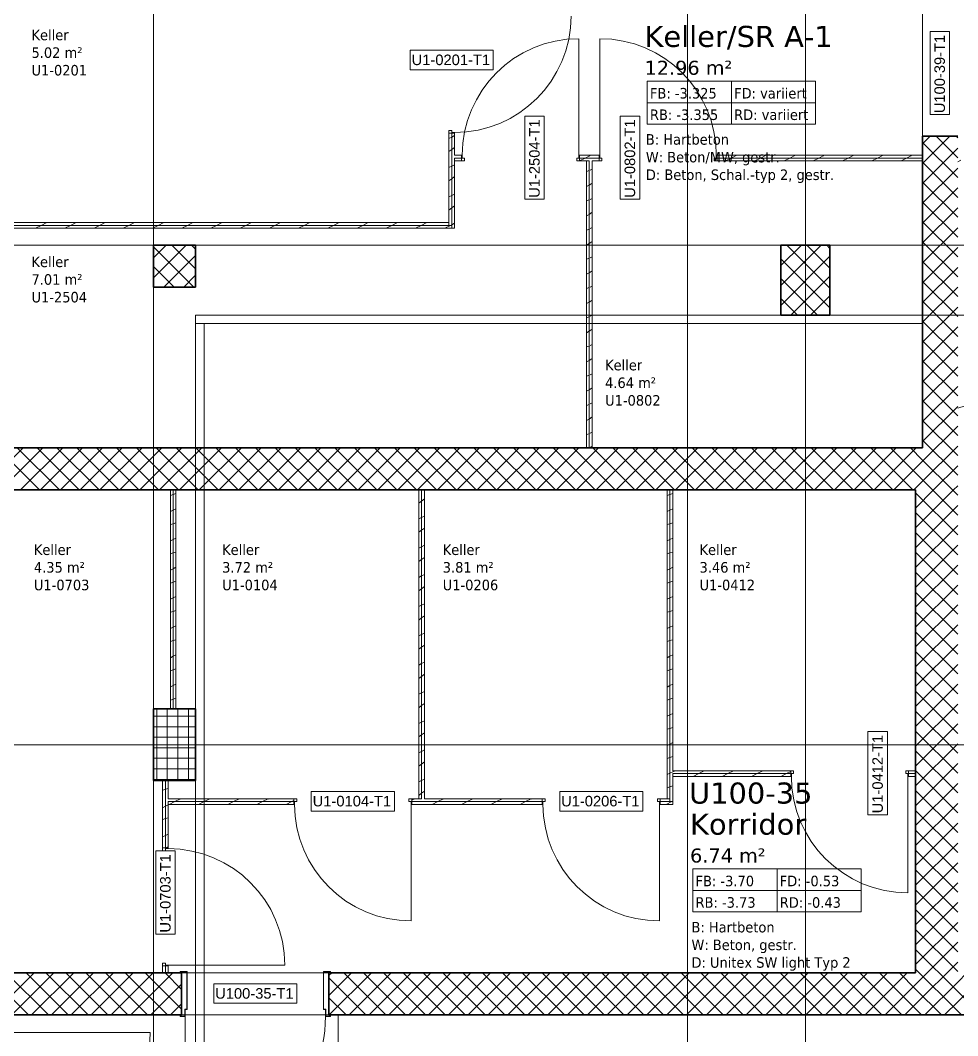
# Model space of a CAD drawing. Extents: x -1907 to 937, y -179 to 966.
# Drawn here: x -901.5 to -768, y 622.2 to 766.9 of the extents above; entities that cross this region are included whole.
import ezdxf
from ezdxf.lldxf.tags import DXFTag

# ---------------------------------------------------------------- set-up
doc = ezdxf.new("R2010")
doc.units = 0
doc.layers.get('0').update_dxf_attribs({"lineweight": 13})
for name, color, linetype, lineweight in [('A-AREA-____-IDEN', 7, 'Continuous', 5), ('A-DOOR-____-IDEN', 7, 'Continuous', 5), ('A-DOOR-____-OTLN', 7, 'Continuous', 9), ('A-DOOR-FRAM-MCUT', 7, 'Continuous', 9), ('A-DOOR-OPNG-OTLN', 7, 'Continuous', 9), ('A-FLOR-____-OTLN', 7, 'Continuous', 9), ('A-FLOR-____-OVHD', 7, 'Strichpunkt - Fein', 9), ('A-WALL-____-MCUT', 7, 'Continuous', 35), ('A-WALL-____-PATT', 7, 'Continuous', 35), ('A-WALL-FNSH-MCUT', 7, 'Continuous', 35), ('S-COLS-____-MCUT', 7, 'Continuous', 35), ('S-COLS-____-OTLN', 7, 'Continuous', 9), ('S-GRID-____-OTLN', 7, 'Continuous', 5)]:
    doc.layers.add(name, color=color, linetype=linetype, lineweight=lineweight)
doc.styles.get("Standard").update_dxf_attribs({"font": 'arial.ttf'})
tags = doc.linetypes.add('_Rasterlinie_', pattern=[0.375, 0.2, -0.05, 0.075, -0.05]).pattern_tags.tags
tags[10:11] = [DXFTag(74, 4), DXFTag(75, 0), DXFTag(340, '0'), DXFTag(46, 1.0), DXFTag(50, 0.0), DXFTag(44, 0.0), DXFTag(45, 0.0)]
tags[8:9] = [DXFTag(74, 4), DXFTag(75, 0), DXFTag(340, '0'), DXFTag(46, 1.0), DXFTag(50, 0.0), DXFTag(44, 0.0), DXFTag(45, 0.0)]
tags[6:7] = [DXFTag(74, 4), DXFTag(75, 0), DXFTag(340, '0'), DXFTag(46, 1.0), DXFTag(50, 0.0), DXFTag(44, 0.0), DXFTag(45, 0.0)]
tags[4:5] = [DXFTag(74, 4), DXFTag(75, 0), DXFTag(340, '0'), DXFTag(46, 1.0), DXFTag(50, 0.0), DXFTag(44, 0.0), DXFTag(45, 0.0)]
tags = doc.linetypes.add('Grundrissdarstellung Sturz', pattern=[0.25, 0.15, -0.05, 0, -0.05]).pattern_tags.tags
tags[10:11] = [DXFTag(74, 4), DXFTag(75, 0), DXFTag(340, '0'), DXFTag(46, 1.0), DXFTag(50, 0.0), DXFTag(44, 0.0), DXFTag(45, 0.0)]
tags[8:9] = [DXFTag(74, 4), DXFTag(75, 0), DXFTag(340, '0'), DXFTag(46, 1.0), DXFTag(50, 0.0), DXFTag(44, 0.0), DXFTag(45, 0.0)]
tags[6:7] = [DXFTag(74, 4), DXFTag(75, 0), DXFTag(340, '0'), DXFTag(46, 1.0), DXFTag(50, 0.0), DXFTag(44, 0.0), DXFTag(45, 0.0)]
tags[4:5] = [DXFTag(74, 4), DXFTag(75, 0), DXFTag(340, '0'), DXFTag(46, 1.0), DXFTag(50, 0.0), DXFTag(44, 0.0), DXFTag(45, 0.0)]
tags = doc.linetypes.add('Strich Punkt fein', pattern=[0.2, 0.1, -0.05, 0, -0.05]).pattern_tags.tags
tags[10:11] = [DXFTag(74, 4), DXFTag(75, 0), DXFTag(340, '0'), DXFTag(46, 1.0), DXFTag(50, 0.0), DXFTag(44, 0.0), DXFTag(45, 0.0)]
tags[8:9] = [DXFTag(74, 4), DXFTag(75, 0), DXFTag(340, '0'), DXFTag(46, 1.0), DXFTag(50, 0.0), DXFTag(44, 0.0), DXFTag(45, 0.0)]
tags[6:7] = [DXFTag(74, 4), DXFTag(75, 0), DXFTag(340, '0'), DXFTag(46, 1.0), DXFTag(50, 0.0), DXFTag(44, 0.0), DXFTag(45, 0.0)]
tags[4:5] = [DXFTag(74, 4), DXFTag(75, 0), DXFTag(340, '0'), DXFTag(46, 1.0), DXFTag(50, 0.0), DXFTag(44, 0.0), DXFTag(45, 0.0)]
tags = doc.linetypes.add('Strichpunkt - Fein', pattern=[0.2, 0.1, -0.05, 0, -0.05]).pattern_tags.tags
tags[10:11] = [DXFTag(74, 4), DXFTag(75, 0), DXFTag(340, '0'), DXFTag(46, 1.0), DXFTag(50, 0.0), DXFTag(44, 0.0), DXFTag(45, 0.0)]
tags[8:9] = [DXFTag(74, 4), DXFTag(75, 0), DXFTag(340, '0'), DXFTag(46, 1.0), DXFTag(50, 0.0), DXFTag(44, 0.0), DXFTag(45, 0.0)]
tags[6:7] = [DXFTag(74, 4), DXFTag(75, 0), DXFTag(340, '0'), DXFTag(46, 1.0), DXFTag(50, 0.0), DXFTag(44, 0.0), DXFTag(45, 0.0)]
tags[4:5] = [DXFTag(74, 4), DXFTag(75, 0), DXFTag(340, '0'), DXFTag(46, 1.0), DXFTag(50, 0.0), DXFTag(44, 0.0), DXFTag(45, 0.0)]

# ---------------------------------------------------------------- blocks, each defined once
blk = doc.blocks.new('Referenz-A0UJ2810XE', base_point=(-1920.13, -159.41))
at = {"layer": 'A-AREA-____-IDEN', "color": 0, "linetype": 'Continuous', "ltscale": 0.13}
for p, q in [((-812.21, 758.19), (-788.21, 758.19)), ((-812.21, 752.07), (-812.21, 758.19)), ((-800.21, 758.19), (-800.21, 752.07)), ((-788.21, 758.19), (-788.21, 752.07)), ((-812.21, 755.13), (-788.21, 755.13)), ((-788.21, 752.07), (-812.21, 752.07)), ((-805.71, 645.95), (-781.71, 645.95)), ((-805.71, 639.83), (-805.71, 645.95)), ((-793.71, 645.95), (-793.71, 639.83)), ((-781.71, 645.95), (-781.71, 639.83)), ((-805.71, 642.89), (-781.71, 642.89)), ((-781.71, 639.83), (-805.71, 639.83))]:
    blk.add_line(p, q, dxfattribs=at)
at = {"layer": 'A-DOOR-____-IDEN', "color": 0, "linetype": 'Continuous', "ltscale": 0.13}
for p, q in [((-771.9, 753.43), (-771.9, 765.27)), ((-771.9, 765.27), (-769.12, 765.27)), ((-769.12, 765.27), (-769.12, 753.43)), ((-845.98, 762.61), (-834.14, 762.61)), ((-845.98, 759.83), (-845.98, 762.61)), ((-834.14, 762.61), (-834.14, 759.83)), ((-834.14, 759.83), (-845.98, 759.83)), ((-829.65, 741.38), (-829.65, 753.22)), ((-829.65, 753.22), (-826.87, 753.22)), ((-826.87, 753.22), (-826.87, 741.38)), ((-816.05, 741.38), (-816.05, 753.22)), ((-816.05, 753.22), (-813.27, 753.22)), ((-813.27, 753.22), (-813.27, 741.38)), ((-769.12, 753.43), (-771.9, 753.43)), ((-826.87, 741.38), (-829.65, 741.38)), ((-813.27, 741.38), (-816.05, 741.38)), ((-780.75, 653.68), (-780.75, 665.52)), ((-780.75, 665.52), (-777.97, 665.52)), ((-777.97, 665.52), (-777.97, 653.68)), ((-860.08, 656.99), (-848.24, 656.99)), ((-860.08, 654.21), (-860.08, 656.99)), ((-848.24, 656.99), (-848.24, 654.21)), ((-824.68, 656.99), (-812.84, 656.99)), ((-824.68, 654.21), (-824.68, 656.99)), ((-812.84, 656.99), (-812.84, 654.21)), ((-848.24, 654.21), (-860.08, 654.21)), ((-812.84, 654.21), (-824.68, 654.21)), ((-777.97, 653.68), (-780.75, 653.68)), ((-882.25, 636.68), (-882.25, 648.52)), ((-882.25, 648.52), (-879.47, 648.52)), ((-879.47, 648.52), (-879.47, 636.68)), ((-879.47, 636.68), (-882.25, 636.68)), ((-873.98, 629.59), (-862.14, 629.59)), ((-873.98, 626.81), (-873.98, 629.59)), ((-862.14, 629.59), (-862.14, 626.81)), ((-862.14, 626.81), (-873.98, 626.81))]:
    blk.add_line(p, q, dxfattribs=at)
at = {"layer": 'A-DOOR-____-OTLN', "color": 0, "linetype": 'Strich Punkt fein', "ltscale": 0.13}
blk.add_line((-772.96, 750.35), (-772.96, 768.35), dxfattribs=at)
at = {"layer": 'A-DOOR-____-OTLN', "color": 0, "linetype": 'Grundrissdarstellung Sturz', "ltscale": 0.13}
for p, q in [((-857.56, 631.15), (-878.56, 631.15)), ((-857.56, 625.15), (-878.56, 625.15))]:
    blk.add_line(p, q, dxfattribs=at)
at = {"layer": 'A-DOOR-FRAM-MCUT', "color": 0, "linetype": 'Continuous', "ltscale": 0.13}
for p, q in [((-840.46, 751.18), (-840.06, 751.18)), ((-840.46, 750.78), (-840.46, 751.18)), ((-840.06, 751.18), (-840.06, 750.88)), ((-840.06, 750.88), (-839.66, 750.88)), ((-839.66, 750.88), (-839.66, 750.78)), ((-839.66, 750.78), (-840.46, 750.78)), ((-838.56, 747.65), (-838.66, 747.65)), ((-838.66, 747.65), (-838.66, 746.85)), ((-838.66, 746.85), (-838.26, 746.85)), ((-838.56, 747.25), (-838.56, 747.65)), ((-838.26, 747.25), (-838.56, 747.25)), ((-838.26, 746.85), (-838.26, 747.25)), ((-821.96, 747.25), (-822.26, 747.25)), ((-822.26, 747.25), (-822.26, 746.85)), ((-822.26, 746.85), (-821.86, 746.85)), ((-821.86, 747.65), (-821.96, 747.65)), ((-821.96, 747.65), (-821.96, 747.25)), ((-821.86, 746.85), (-821.86, 747.65)), ((-819.06, 746.85), (-819.06, 747.65)), ((-819.06, 747.65), (-818.96, 747.65)), ((-818.66, 746.85), (-819.06, 746.85)), ((-818.96, 747.65), (-818.96, 747.25)), ((-818.96, 747.25), (-818.66, 747.25)), ((-818.66, 747.25), (-818.66, 746.85)), ((-802.66, 747.25), (-802.36, 747.25)), ((-802.66, 746.85), (-802.66, 747.25)), ((-802.26, 746.85), (-802.66, 746.85)), ((-802.36, 747.25), (-802.36, 747.65)), ((-802.36, 747.65), (-802.26, 747.65)), ((-802.26, 747.65), (-802.26, 746.85)), ((-791.76, 659.95), (-791.36, 659.95)), ((-791.36, 659.95), (-791.36, 659.55)), ((-775.36, 659.95), (-774.96, 659.95)), ((-775.36, 659.55), (-775.36, 659.95)), ((-791.66, 659.15), (-791.76, 659.15)), ((-791.66, 659.55), (-791.66, 659.15)), ((-791.36, 659.55), (-791.66, 659.55)), ((-775.06, 659.55), (-775.36, 659.55)), ((-775.06, 659.15), (-775.06, 659.55)), ((-774.96, 659.15), (-775.06, 659.15)), ((-862.56, 655.95), (-862.16, 655.95)), ((-862.46, 655.55), (-862.46, 655.15)), ((-862.16, 655.55), (-862.46, 655.55)), ((-862.16, 655.95), (-862.16, 655.55)), ((-846.16, 655.95), (-845.76, 655.95)), ((-846.16, 655.55), (-846.16, 655.95)), ((-845.86, 655.55), (-846.16, 655.55)), ((-845.86, 655.15), (-845.86, 655.55)), ((-827.16, 655.95), (-826.76, 655.95)), ((-827.06, 655.55), (-827.06, 655.15)), ((-826.76, 655.55), (-827.06, 655.55)), ((-826.76, 655.95), (-826.76, 655.55)), ((-810.76, 655.95), (-810.36, 655.95)), ((-810.76, 655.55), (-810.76, 655.95)), ((-810.46, 655.55), (-810.76, 655.55)), ((-810.46, 655.15), (-810.46, 655.55)), ((-862.46, 655.15), (-862.56, 655.15)), ((-845.76, 655.15), (-845.86, 655.15)), ((-827.06, 655.15), (-827.16, 655.15)), ((-810.36, 655.15), (-810.46, 655.15)), ((-881.26, 648.95), (-881.26, 648.55)), ((-881.26, 648.55), (-880.86, 648.55)), ((-880.86, 648.55), (-880.86, 648.85)), ((-880.86, 648.85), (-880.46, 648.85)), ((-880.46, 648.85), (-880.46, 648.95)), ((-880.86, 632.55), (-881.26, 632.55)), ((-881.26, 632.55), (-881.26, 632.15)), ((-880.86, 632.25), (-880.86, 632.55)), ((-880.46, 632.25), (-880.86, 632.25)), ((-880.46, 632.15), (-880.46, 632.25)), ((-877.76, 631.35), (-878.76, 631.35)), ((-878.76, 631.35), (-878.76, 631.15)), ((-878.72, 631.15), (-878.72, 631.31)), ((-878.72, 631.31), (-877.8, 631.31)), ((-877.8, 631.31), (-877.8, 625.99)), ((-877.76, 625.95), (-877.76, 631.35)), ((-857.36, 631.35), (-858.36, 631.35)), ((-858.36, 631.35), (-858.36, 625.95)), ((-858.32, 625.99), (-858.32, 631.31)), ((-858.32, 631.31), (-857.4, 631.31)), ((-857.4, 631.31), (-857.4, 631.15)), ((-857.36, 631.15), (-857.36, 631.35)), ((-878.76, 625.15), (-878.76, 624.95)), ((-878.72, 624.99), (-878.72, 625.15)), ((-877.8, 625.99), (-878.1, 625.99)), ((-878.1, 625.99), (-878.1, 624.99)), ((-878.06, 624.95), (-878.06, 625.95)), ((-878.06, 625.95), (-877.76, 625.95)), ((-858.36, 625.95), (-858.06, 625.95)), ((-858.02, 625.99), (-858.32, 625.99)), ((-858.06, 625.95), (-858.06, 624.95)), ((-858.02, 624.99), (-858.02, 625.99)), ((-857.4, 625.15), (-857.4, 624.99)), ((-857.36, 624.95), (-857.36, 625.15)), ((-878.76, 624.95), (-878.06, 624.95)), ((-878.1, 624.99), (-878.72, 624.99)), ((-858.06, 624.95), (-857.36, 624.95)), ((-857.4, 624.99), (-858.02, 624.99))]:
    blk.add_line(p, q, dxfattribs=at)
at = {"layer": 'A-DOOR-OPNG-OTLN', "color": 0, "linetype": 'Continuous', "ltscale": 0.13}
for p, q in [((-821.96, 747.65), (-821.96, 764.25)), ((-818.96, 747.65), (-818.96, 764.25)), ((-775.06, 659.15), (-775.06, 642.55)), ((-845.86, 655.15), (-845.86, 638.55)), ((-810.46, 655.15), (-810.46, 638.55)), ((-880.46, 632.25), (-863.86, 632.25)), ((-878.06, 624.95), (-878.06, 604.95)), ((-906.06, 622.65), (-883.06, 622.65))]:
    blk.add_line(p, q, dxfattribs=at)
for centre, major_axis in [((-839.66, 767.48), (0, -16.6)), ((-821.96, 747.65), (0, 16.6)), ((-818.96, 747.65), (16.6, 0)), ((-775.06, 659.15), (-16.6, 0)), ((-845.86, 655.15), (-16.6, 0)), ((-810.46, 655.15), (-16.6, 0)), ((-880.46, 632.25), (16.6, 0)), ((-878.06, 624.95), (0, -20)), ((-906.06, 622.65), (0, -23))]:
    blk.add_ellipse(centre, major_axis=major_axis, ratio=1, start_param=0, end_param=1.570796, dxfattribs=at)
at = {"layer": 'A-FLOR-____-OTLN', "color": 0, "linetype": 'Continuous', "ltscale": 0.13}
for p, q in [((-878.56, 631.15), (-877.8, 631.15)), ((-877.76, 631.15), (-858.36, 631.15)), ((-858.32, 631.15), (-857.56, 631.15)), ((-878.1, 625.15), (-878.56, 625.15)), ((-858.06, 625.15), (-878.06, 625.15)), ((-857.56, 625.15), (-858.02, 625.15)), ((-856.26, 597.15), (-856.26, 625.15))]:
    blk.add_line(p, q, dxfattribs=at)
at = {"layer": 'A-FLOR-____-OVHD', "color": 0, "linetype": 'Strichpunkt - Fein', "ltscale": 0.13}
for p, q in [((-876.56, 389.4), (-876.56, 724.85)), ((-876.56, 724.85), (-334.16, 724.85)), ((-876.56, 631.15), (-876.56, 724.85)), ((-876.56, 723.65), (-772.96, 723.65)), ((-875.36, 705.95), (-875.36, 723.65)), ((-875.36, 705.95), (-875.36, 225.85)), ((-876.56, 597.15), (-876.56, 625.15))]:
    blk.add_line(p, q, dxfattribs=at)
at = {"layer": 'A-WALL-____-MCUT', "color": 0, "linetype": 'Continuous', "lineweight": 9, "ltscale": 0.13}
for p, q in [((-840.06, 750.78), (-840.06, 737.25)), ((-838.66, 747.25), (-839.66, 747.25)), ((-839.66, 747.25), (-839.66, 746.85)), ((-819.06, 747.25), (-821.86, 747.25)), ((-820.46, 746.85), (-820.86, 746.85)), ((-820.46, 705.95), (-820.46, 746.85)), ((-772.96, 747.25), (-802.26, 747.25)), ((-840.46, 737.65), (-840.46, 738.05)), ((-840.06, 737.65), (-906.26, 737.65)), ((-879.76, 668.75), (-879.76, 699.95)), ((-844.36, 655.95), (-844.36, 699.95)), ((-808.96, 655.55), (-808.96, 699.95)), ((-880.86, 648.95), (-880.86, 658.55)), ((-791.76, 659.55), (-808.56, 659.55)), ((-808.56, 659.55), (-808.56, 659.15)), ((-773.96, 659.55), (-774.96, 659.55)), ((-862.56, 655.55), (-880.46, 655.55)), ((-880.46, 655.55), (-880.46, 655.15)), ((-827.16, 655.55), (-845.76, 655.55)), ((-844.76, 655.95), (-844.36, 655.95)), ((-808.56, 655.55), (-810.36, 655.55)), ((-809.36, 655.95), (-808.96, 655.95)), ((-880.86, 631.15), (-880.86, 632.15))]:
    blk.add_line(p, q, dxfattribs=at)
at = {"layer": 'A-WALL-____-MCUT', "color": 0, "linetype": 'Continuous', "ltscale": 0.35}
for p, q in [((-767.96, 750.35), (-772.96, 750.35)), ((-772.96, 750.35), (-772.96, 705.95)), ((-772.96, 705.95), (-906.26, 705.95)), ((-906.26, 699.95), (-773.96, 699.95)), ((-773.96, 699.95), (-773.96, 631.15)), ((-878.56, 631.15), (-906.26, 631.15)), ((-878.56, 625.15), (-878.56, 631.15)), ((-773.96, 631.15), (-857.56, 631.15)), ((-857.56, 631.15), (-857.56, 625.15)), ((-906.26, 625.15), (-878.56, 625.15)), ((-857.56, 625.15), (-577.76, 625.15))]:
    blk.add_line(p, q, dxfattribs=at)
at = {"layer": 'A-WALL-____-PATT', "color": 0, "linetype": 'Continuous', "lineweight": 9, "ltscale": 0.13}
for p, q in [((-840.06, 750.24), (-840.46, 750.04)), ((-839.66, 750.44), (-840.06, 750.24)), ((-772.96, 749.29), (-771.9, 750.35)), ((-772.96, 746.46), (-769.08, 750.35)), ((-767.96, 744.47), (-772.96, 749.47)), ((-767.96, 747.29), (-771.02, 750.35)), ((-767.96, 750.12), (-768.19, 750.35)), ((-840.06, 748.46), (-840.46, 748.16)), ((-839.66, 748.76), (-840.06, 748.46)), ((-772.96, 743.64), (-767.96, 748.64)), ((-821.06, 747.25), (-821.86, 746.85)), ((-820.34, 747.61), (-821.06, 747.25)), ((-820.32, 747.65), (-820.48, 747.53)), ((-800.23, 747.25), (-801.03, 746.85)), ((-799.52, 747.61), (-800.23, 747.25)), ((-799.5, 747.65), (-799.65, 747.54)), ((-796.07, 747.25), (-796.87, 746.85)), ((-795.35, 747.61), (-796.07, 747.25)), ((-795.33, 747.65), (-795.48, 747.54)), ((-791.9, 747.25), (-792.7, 746.85)), ((-791.19, 747.61), (-791.9, 747.25)), ((-791.17, 747.65), (-791.32, 747.54)), ((-787.74, 747.25), (-788.54, 746.85)), ((-787.02, 747.61), (-787.74, 747.25)), ((-787, 747.65), (-787.15, 747.54)), ((-783.57, 747.25), (-784.37, 746.85)), ((-782.86, 747.61), (-783.57, 747.25)), ((-782.84, 747.65), (-782.99, 747.54)), ((-779.41, 747.25), (-780.21, 746.85)), ((-778.69, 747.61), (-779.41, 747.25)), ((-778.67, 747.65), (-778.82, 747.54)), ((-775.24, 747.25), (-776.04, 746.85)), ((-774.53, 747.61), (-775.24, 747.25)), ((-774.51, 747.65), (-774.66, 747.54)), ((-767.96, 741.64), (-772.96, 746.64)), ((-767.52, 746.95), (-767.96, 746.73)), ((-840.06, 746.08), (-840.46, 745.88)), ((-839.66, 746.28), (-840.06, 746.08)), ((-820.46, 745.45), (-820.86, 745.32)), ((-820.41, 745.47), (-820.46, 745.45)), ((-820.06, 745.67), (-820.34, 745.53)), ((-772.96, 740.81), (-767.96, 745.81)), ((-840.06, 744.3), (-840.46, 744)), ((-839.66, 744.6), (-840.06, 744.3)), ((-820.06, 743.68), (-820.46, 743.38)), ((-767.96, 738.81), (-772.96, 743.81)), ((-820.46, 743.38), (-820.86, 743.18)), ((-820.46, 743.38), (-820.47, 743.37)), ((-820.34, 743.44), (-820.46, 743.38)), ((-772.96, 737.98), (-767.96, 742.98)), ((-840.06, 741.91), (-840.46, 741.71)), ((-839.66, 742.11), (-840.06, 741.91)), ((-820.46, 741.29), (-820.86, 741.16)), ((-820.41, 741.31), (-820.46, 741.29)), ((-820.06, 741.5), (-820.34, 741.36)), ((-767.96, 735.98), (-772.96, 740.98)), ((-840.06, 740.13), (-840.46, 739.83)), ((-839.66, 740.43), (-840.06, 740.13)), ((-820.06, 739.52), (-820.46, 739.22)), ((-772.96, 735.15), (-767.96, 740.15)), ((-897.77, 738.05), (-898.57, 737.65)), ((-893.6, 738.05), (-894.4, 737.65)), ((-889.44, 738.05), (-890.24, 737.65)), ((-885.27, 738.05), (-886.07, 737.65)), ((-881.11, 738.05), (-881.91, 737.65)), ((-876.94, 738.05), (-877.74, 737.65)), ((-872.78, 738.05), (-873.58, 737.65)), ((-868.61, 738.05), (-869.41, 737.65)), ((-864.45, 738.05), (-865.25, 737.65)), ((-860.28, 738.05), (-861.08, 737.65)), ((-856.12, 738.05), (-856.92, 737.65)), ((-851.95, 738.05), (-852.75, 737.65)), ((-847.79, 738.05), (-848.59, 737.65)), ((-843.62, 738.05), (-844.42, 737.65)), ((-839.66, 737.95), (-840.06, 737.75)), ((-820.46, 739.22), (-820.86, 739.02)), ((-820.46, 739.22), (-820.47, 739.21)), ((-820.34, 739.28), (-820.46, 739.22)), ((-767.96, 733.15), (-772.96, 738.15)), ((-898.57, 737.65), (-899.37, 737.25)), ((-894.4, 737.65), (-895.2, 737.25)), ((-890.24, 737.65), (-891.04, 737.25)), ((-886.07, 737.65), (-886.87, 737.25)), ((-881.91, 737.65), (-882.71, 737.25)), ((-877.74, 737.65), (-878.54, 737.25)), ((-873.58, 737.65), (-874.38, 737.25)), ((-869.41, 737.65), (-870.21, 737.25)), ((-865.25, 737.65), (-866.05, 737.25)), ((-861.08, 737.65), (-861.88, 737.25)), ((-856.92, 737.65), (-857.72, 737.25)), ((-852.75, 737.65), (-853.55, 737.25)), ((-848.59, 737.65), (-849.39, 737.25)), ((-844.42, 737.65), (-845.22, 737.25)), ((-840.26, 737.65), (-841.06, 737.25)), ((-840.06, 737.75), (-840.26, 737.65)), ((-820.46, 737.12), (-820.86, 736.99)), ((-820.41, 737.14), (-820.46, 737.12)), ((-820.06, 737.34), (-820.34, 737.2)), ((-772.96, 732.32), (-767.96, 737.32)), ((-820.46, 735.05), (-820.86, 734.85)), ((-820.46, 735.05), (-820.47, 735.04)), ((-820.06, 735.35), (-820.46, 735.05)), ((-820.34, 735.11), (-820.46, 735.05)), ((-767.96, 730.32), (-772.96, 735.32)), ((-772.96, 729.49), (-767.96, 734.49)), ((-820.46, 732.96), (-820.86, 732.83)), ((-820.41, 732.98), (-820.46, 732.96)), ((-820.06, 733.17), (-820.34, 733.03)), ((-767.96, 727.5), (-772.96, 732.5)), ((-820.46, 730.89), (-820.86, 730.69)), ((-820.46, 730.89), (-820.47, 730.88)), ((-820.06, 731.19), (-820.46, 730.89)), ((-820.34, 730.95), (-820.46, 730.89)), ((-772.96, 726.67), (-767.96, 731.67)), ((-767.96, 724.67), (-772.96, 729.67)), ((-820.46, 728.79), (-820.86, 728.66)), ((-820.41, 728.81), (-820.46, 728.79)), ((-820.06, 729.01), (-820.34, 728.87)), ((-772.96, 723.84), (-767.96, 728.84)), ((-820.46, 726.72), (-820.86, 726.52)), ((-820.46, 726.72), (-820.47, 726.71)), ((-820.06, 727.02), (-820.46, 726.72)), ((-820.34, 726.78), (-820.46, 726.72)), ((-767.96, 721.84), (-772.96, 726.84)), ((-820.06, 724.84), (-820.34, 724.7)), ((-772.96, 721.01), (-767.96, 726.01)), ((-820.46, 724.63), (-820.86, 724.5)), ((-820.41, 724.65), (-820.46, 724.63)), ((-767.96, 719.01), (-772.96, 724.01)), ((-820.46, 722.56), (-820.86, 722.36)), ((-820.46, 722.56), (-820.47, 722.55)), ((-820.06, 722.86), (-820.46, 722.56)), ((-820.34, 722.62), (-820.46, 722.56)), ((-772.96, 718.18), (-767.96, 723.18)), ((-820.06, 720.68), (-820.34, 720.54)), ((-767.96, 716.18), (-772.96, 721.18)), ((-820.46, 720.46), (-820.86, 720.33)), ((-820.41, 720.48), (-820.46, 720.46)), ((-772.96, 715.35), (-767.96, 720.35)), ((-820.46, 718.39), (-820.86, 718.19)), ((-820.46, 718.39), (-820.47, 718.38)), ((-820.06, 718.69), (-820.46, 718.39)), ((-820.34, 718.45), (-820.46, 718.39)), ((-767.96, 713.35), (-772.96, 718.35)), ((-820.46, 716.3), (-820.86, 716.17)), ((-820.41, 716.32), (-820.46, 716.3)), ((-820.06, 716.51), (-820.34, 716.37)), ((-772.96, 712.52), (-767.96, 717.52)), ((-767.96, 710.53), (-772.96, 715.53)), ((-820.46, 714.23), (-820.86, 714.03)), ((-820.46, 714.23), (-820.47, 714.22)), ((-820.06, 714.53), (-820.46, 714.23)), ((-820.34, 714.29), (-820.46, 714.23)), ((-772.96, 709.7), (-767.96, 714.7)), ((-820.46, 712.14), (-820.86, 712)), ((-820.41, 712.15), (-820.46, 712.14)), ((-820.06, 712.35), (-820.34, 712.21)), ((-767.96, 707.7), (-772.96, 712.7)), ((-772.96, 706.87), (-767.96, 711.87)), ((-766.88, 711.95), (-767.96, 711.59)), ((-820.06, 710.36), (-820.46, 710.06)), ((-820.46, 710.06), (-820.86, 709.86)), ((-820.46, 710.06), (-820.47, 710.05)), ((-820.34, 710.12), (-820.46, 710.06)), ((-767.96, 704.87), (-772.96, 709.87)), ((-772.96, 704.04), (-767.96, 709.04)), ((-820.46, 707.97), (-820.86, 707.84)), ((-820.41, 707.99), (-820.46, 707.97)), ((-820.06, 708.18), (-820.34, 708.04)), ((-820.06, 706.2), (-820.39, 705.95)), ((-767.96, 702.04), (-772.96, 707.04)), ((-772.96, 701.21), (-767.96, 706.21)), ((-906.26, 700.85), (-901.16, 705.95)), ((-898.81, 699.95), (-904.81, 705.95)), ((-904.33, 699.95), (-898.33, 705.95)), ((-895.98, 699.95), (-901.98, 705.95)), ((-901.5, 699.95), (-895.5, 705.95)), ((-893.15, 699.95), (-899.15, 705.95)), ((-898.67, 699.95), (-892.67, 705.95)), ((-890.32, 699.95), (-896.32, 705.95)), ((-895.84, 699.95), (-889.84, 705.95)), ((-887.49, 699.95), (-893.49, 705.95)), ((-893.02, 699.95), (-887.02, 705.95)), ((-884.67, 699.95), (-890.67, 705.95)), ((-890.19, 699.95), (-884.19, 705.95)), ((-881.84, 699.95), (-887.84, 705.95)), ((-887.36, 699.95), (-881.36, 705.95)), ((-879.01, 699.95), (-885.01, 705.95)), ((-884.53, 699.95), (-878.53, 705.95)), ((-876.18, 699.95), (-882.18, 705.95)), ((-881.7, 699.95), (-875.7, 705.95)), ((-873.35, 699.95), (-879.35, 705.95)), ((-878.87, 699.95), (-872.87, 705.95)), ((-870.52, 699.95), (-876.52, 705.95)), ((-876.04, 699.95), (-870.04, 705.95)), ((-867.69, 699.95), (-873.69, 705.95)), ((-873.22, 699.95), (-867.22, 705.95)), ((-864.87, 699.95), (-870.87, 705.95)), ((-870.39, 699.95), (-864.39, 705.95)), ((-862.04, 699.95), (-868.04, 705.95)), ((-867.56, 699.95), (-861.56, 705.95)), ((-859.21, 699.95), (-865.21, 705.95)), ((-864.73, 699.95), (-858.73, 705.95)), ((-856.38, 699.95), (-862.38, 705.95)), ((-861.9, 699.95), (-855.9, 705.95)), ((-853.55, 699.95), (-859.55, 705.95)), ((-859.07, 699.95), (-853.07, 705.95)), ((-850.72, 699.95), (-856.72, 705.95)), ((-856.25, 699.95), (-850.25, 705.95)), ((-847.9, 699.95), (-853.9, 705.95)), ((-853.42, 699.95), (-847.42, 705.95)), ((-845.07, 699.95), (-851.07, 705.95)), ((-850.59, 699.95), (-844.59, 705.95)), ((-842.24, 699.95), (-848.24, 705.95)), ((-847.76, 699.95), (-841.76, 705.95)), ((-839.41, 699.95), (-845.41, 705.95)), ((-844.93, 699.95), (-838.93, 705.95)), ((-836.58, 699.95), (-842.58, 705.95)), ((-842.1, 699.95), (-836.1, 705.95)), ((-833.75, 699.95), (-839.75, 705.95)), ((-839.28, 699.95), (-833.28, 705.95)), ((-830.93, 699.95), (-836.93, 705.95)), ((-836.45, 699.95), (-830.45, 705.95)), ((-828.1, 699.95), (-834.1, 705.95)), ((-833.62, 699.95), (-827.62, 705.95)), ((-825.27, 699.95), (-831.27, 705.95)), ((-830.79, 699.95), (-824.79, 705.95)), ((-822.44, 699.95), (-828.44, 705.95)), ((-827.96, 699.95), (-821.96, 705.95)), ((-819.61, 699.95), (-825.61, 705.95)), ((-825.13, 699.95), (-819.13, 705.95)), ((-816.78, 699.95), (-822.78, 705.95)), ((-822.3, 699.95), (-816.3, 705.95)), ((-820.34, 705.96), (-820.36, 705.95)), ((-813.95, 699.95), (-819.95, 705.95)), ((-819.48, 699.95), (-813.48, 705.95)), ((-811.13, 699.95), (-817.13, 705.95)), ((-816.65, 699.95), (-810.65, 705.95)), ((-808.3, 699.95), (-814.3, 705.95)), ((-813.82, 699.95), (-807.82, 705.95)), ((-805.47, 699.95), (-811.47, 705.95)), ((-810.99, 699.95), (-804.99, 705.95)), ((-802.64, 699.95), (-808.64, 705.95)), ((-808.16, 699.95), (-802.16, 705.95)), ((-799.81, 699.95), (-805.81, 705.95)), ((-805.33, 699.95), (-799.33, 705.95)), ((-796.98, 699.95), (-802.98, 705.95)), ((-802.51, 699.95), (-796.51, 705.95)), ((-794.16, 699.95), (-800.16, 705.95)), ((-799.68, 699.95), (-793.68, 705.95)), ((-791.33, 699.95), (-797.33, 705.95)), ((-796.85, 699.95), (-790.85, 705.95)), ((-788.5, 699.95), (-794.5, 705.95)), ((-794.02, 699.95), (-788.02, 705.95)), ((-785.67, 699.95), (-791.67, 705.95)), ((-791.19, 699.95), (-785.19, 705.95)), ((-782.84, 699.95), (-788.84, 705.95)), ((-788.36, 699.95), (-782.36, 705.95)), ((-780.01, 699.95), (-786.01, 705.95)), ((-785.54, 699.95), (-779.54, 705.95)), ((-777.19, 699.95), (-783.19, 705.95)), ((-782.71, 699.95), (-776.71, 705.95)), ((-774.36, 699.95), (-780.36, 705.95)), ((-779.88, 699.95), (-773.88, 705.95)), ((-772.96, 701.38), (-777.53, 705.95)), ((-772.96, 704.21), (-774.7, 705.95)), ((-777.05, 699.95), (-772.96, 704.04)), ((-768.7, 699.95), (-772.96, 704.21)), ((-771.39, 699.95), (-767.96, 703.38)), ((-774.22, 699.95), (-772.96, 701.21)), ((-771.53, 699.95), (-772.96, 701.38)), ((-768.56, 699.95), (-767.96, 700.55)), ((-879.76, 699.31), (-880.16, 699.18)), ((-879.36, 699.44), (-879.76, 699.31)), ((-808.96, 699.31), (-809.36, 699.18)), ((-808.56, 699.44), (-808.96, 699.31)), ((-773.96, 697.38), (-771.39, 699.95)), ((-773.96, 694.55), (-768.56, 699.95)), ((-767.96, 693.55), (-773.96, 699.55)), ((-767.96, 696.38), (-771.53, 699.95)), ((-767.96, 699.21), (-768.7, 699.95)), ((-844.36, 698.38), (-844.76, 698.08)), ((-843.96, 698.68), (-844.36, 698.38)), ((-773.96, 691.72), (-767.96, 697.72)), ((-879.76, 697.07), (-880.16, 696.87)), ((-879.36, 697.27), (-879.76, 697.07)), ((-844.36, 696.03), (-844.76, 695.83)), ((-843.96, 696.23), (-844.36, 696.03)), ((-808.96, 697.07), (-809.36, 696.87)), ((-808.56, 697.27), (-808.96, 697.07)), ((-767.96, 690.73), (-773.96, 696.73)), ((-879.76, 695.15), (-880.16, 695.01)), ((-879.36, 695.28), (-879.76, 695.15)), ((-843.96, 694.52), (-844.36, 694.22)), ((-808.96, 695.15), (-809.36, 695.01)), ((-808.56, 695.28), (-808.96, 695.15)), ((-773.96, 688.9), (-767.96, 694.9)), ((-879.36, 693.11), (-879.76, 692.91)), ((-844.36, 694.22), (-844.76, 693.92)), ((-808.56, 693.11), (-808.96, 692.91)), ((-767.96, 687.9), (-773.96, 693.9)), ((-879.76, 692.91), (-880.16, 692.71)), ((-844.36, 691.87), (-844.76, 691.67)), ((-843.96, 692.07), (-844.36, 691.87)), ((-808.96, 692.91), (-809.36, 692.71)), ((-773.96, 686.07), (-767.96, 692.07)), ((-879.76, 690.98), (-880.16, 690.85)), ((-879.36, 691.11), (-879.76, 690.98)), ((-843.96, 690.35), (-844.36, 690.05)), ((-808.96, 690.98), (-809.36, 690.85)), ((-808.56, 691.11), (-808.96, 690.98)), ((-767.96, 685.07), (-773.96, 691.07)), ((-879.76, 688.74), (-880.16, 688.54)), ((-879.36, 688.94), (-879.76, 688.74)), ((-844.36, 690.05), (-844.76, 689.75)), ((-808.96, 688.74), (-809.36, 688.54)), ((-808.56, 688.94), (-808.96, 688.74)), ((-773.96, 683.24), (-767.96, 689.24)), ((-844.36, 687.7), (-844.76, 687.5)), ((-843.96, 687.9), (-844.36, 687.7)), ((-767.96, 682.24), (-773.96, 688.24)), ((-879.76, 686.82), (-880.16, 686.68)), ((-879.36, 686.95), (-879.76, 686.82)), ((-844.36, 685.89), (-844.76, 685.59)), ((-843.96, 686.19), (-844.36, 685.89)), ((-808.96, 686.82), (-809.36, 686.68)), ((-808.56, 686.95), (-808.96, 686.82)), ((-773.96, 680.41), (-767.96, 686.41)), ((-879.76, 684.58), (-880.16, 684.38)), ((-879.36, 684.78), (-879.76, 684.58)), ((-808.96, 684.58), (-809.36, 684.38)), ((-808.56, 684.78), (-808.96, 684.58)), ((-767.96, 679.41), (-773.96, 685.41)), ((-844.36, 683.54), (-844.76, 683.34)), ((-843.96, 683.74), (-844.36, 683.54)), ((-773.96, 677.58), (-767.96, 683.58)), ((-879.76, 682.65), (-880.16, 682.52)), ((-879.36, 682.78), (-879.76, 682.65)), ((-844.36, 681.72), (-844.76, 681.42)), ((-843.96, 682.02), (-844.36, 681.72)), ((-808.96, 682.65), (-809.36, 682.52)), ((-808.56, 682.78), (-808.96, 682.65)), ((-767.96, 676.58), (-773.96, 682.58)), ((-879.76, 680.41), (-880.16, 680.21)), ((-879.36, 680.61), (-879.76, 680.41)), ((-808.96, 680.41), (-809.36, 680.21)), ((-808.56, 680.61), (-808.96, 680.41)), ((-773.96, 674.75), (-767.96, 680.75)), ((-879.36, 678.62), (-879.76, 678.49)), ((-844.36, 679.37), (-844.76, 679.17)), ((-843.96, 679.57), (-844.36, 679.37)), ((-808.56, 678.62), (-808.96, 678.49)), ((-767.96, 673.76), (-773.96, 679.76)), ((-879.76, 678.49), (-880.16, 678.35)), ((-844.36, 677.56), (-844.76, 677.26)), ((-843.96, 677.86), (-844.36, 677.56)), ((-808.96, 678.49), (-809.36, 678.35)), ((-773.96, 671.93), (-767.96, 677.93)), ((-879.76, 676.25), (-880.16, 676.05)), ((-879.36, 676.45), (-879.76, 676.25)), ((-808.96, 676.25), (-809.36, 676.05)), ((-808.56, 676.45), (-808.96, 676.25)), ((-767.96, 670.93), (-773.96, 676.93)), ((-879.76, 674.32), (-880.16, 674.19)), ((-879.36, 674.45), (-879.76, 674.32)), ((-844.36, 675.21), (-844.76, 675.01)), ((-843.96, 675.41), (-844.36, 675.21)), ((-808.96, 674.32), (-809.36, 674.19)), ((-808.56, 674.45), (-808.96, 674.32)), ((-773.96, 669.1), (-767.96, 675.1)), ((-844.36, 673.39), (-844.76, 673.09)), ((-843.96, 673.69), (-844.36, 673.39)), ((-767.96, 668.1), (-773.96, 674.1)), ((-879.76, 672.09), (-880.16, 671.89)), ((-879.36, 672.29), (-879.76, 672.09)), ((-808.96, 672.08), (-809.36, 671.88)), ((-808.56, 672.28), (-808.96, 672.08)), ((-773.96, 666.27), (-767.96, 672.27)), ((-879.76, 670.16), (-880.16, 670.02)), ((-879.36, 670.29), (-879.76, 670.16)), ((-844.36, 671.04), (-844.76, 670.84)), ((-843.96, 671.24), (-844.36, 671.04)), ((-808.96, 670.16), (-809.36, 670.02)), ((-808.56, 670.29), (-808.96, 670.16)), ((-767.96, 665.27), (-773.96, 671.27)), ((-844.36, 669.23), (-844.76, 668.93)), ((-843.96, 669.53), (-844.36, 669.23)), ((-773.96, 663.44), (-767.96, 669.44)), ((-767.96, 662.44), (-773.96, 668.44)), ((-843.96, 667.08), (-844.36, 666.88)), ((-808.96, 667.92), (-809.36, 667.72)), ((-808.56, 668.12), (-808.96, 667.92)), ((-844.36, 666.88), (-844.76, 666.68)), ((-808.96, 665.99), (-809.36, 665.86)), ((-808.56, 666.13), (-808.96, 665.99)), ((-773.96, 660.61), (-767.96, 666.61)), ((-767.96, 659.61), (-773.96, 665.61)), ((-844.36, 665.06), (-844.76, 664.76)), ((-843.96, 665.36), (-844.36, 665.06)), ((-844.36, 662.71), (-844.76, 662.51)), ((-843.96, 662.91), (-844.36, 662.71)), ((-808.96, 663.75), (-809.36, 663.55)), ((-808.56, 663.95), (-808.96, 663.75)), ((-773.96, 657.78), (-767.96, 663.78)), ((-767.96, 656.79), (-773.96, 662.79)), ((-843.96, 661.2), (-844.36, 660.9)), ((-808.96, 661.83), (-809.36, 661.69)), ((-808.56, 661.96), (-808.96, 661.83)), ((-844.36, 660.9), (-844.76, 660.6)), ((-808.56, 659.79), (-808.96, 659.59)), ((-808.24, 659.95), (-808.56, 659.79)), ((-804.07, 659.95), (-804.87, 659.55)), ((-799.91, 659.95), (-800.71, 659.55)), ((-795.74, 659.95), (-796.54, 659.55)), ((-791.76, 659.86), (-792.38, 659.55)), ((-774.92, 659.95), (-774.96, 659.93)), ((-773.96, 654.96), (-767.96, 660.96)), ((-767.96, 653.96), (-773.96, 659.96)), ((-844.36, 658.55), (-844.76, 658.35)), ((-843.96, 658.75), (-844.36, 658.55)), ((-808.96, 659.59), (-809.36, 659.39)), ((-804.87, 659.55), (-805.67, 659.15)), ((-800.71, 659.55), (-801.51, 659.15)), ((-796.54, 659.55), (-797.34, 659.15)), ((-792.38, 659.55), (-793.18, 659.15)), ((-880.86, 657.3), (-881.22, 657.18)), ((-880.46, 657.43), (-880.86, 657.3)), ((-843.96, 657.03), (-844.36, 656.73)), ((-808.96, 657.66), (-809.36, 657.53)), ((-808.56, 657.8), (-808.96, 657.66)), ((-773.96, 652.13), (-767.96, 658.13)), ((-767.96, 651.13), (-773.96, 657.13)), ((-879.51, 655.55), (-880.31, 655.15)), ((-878.71, 655.95), (-879.51, 655.55)), ((-878.72, 655.95), (-878.78, 655.91)), ((-875.35, 655.55), (-876.15, 655.15)), ((-874.55, 655.95), (-875.35, 655.55)), ((-874.56, 655.95), (-874.61, 655.91)), ((-871.18, 655.55), (-871.98, 655.15)), ((-870.38, 655.95), (-871.18, 655.55)), ((-870.39, 655.95), (-870.45, 655.91)), ((-867.02, 655.55), (-867.82, 655.15)), ((-866.22, 655.95), (-867.02, 655.55)), ((-866.23, 655.95), (-866.28, 655.91)), ((-862.85, 655.55), (-863.65, 655.15)), ((-862.56, 655.7), (-862.85, 655.55)), ((-845.39, 655.95), (-845.76, 655.77)), ((-845.4, 655.95), (-845.46, 655.91)), ((-844.36, 656.73), (-844.76, 656.43)), ((-842.03, 655.55), (-842.83, 655.15)), ((-841.23, 655.95), (-842.03, 655.55)), ((-841.24, 655.95), (-841.29, 655.91)), ((-837.86, 655.55), (-838.66, 655.15)), ((-837.06, 655.95), (-837.86, 655.55)), ((-837.07, 655.95), (-837.13, 655.91)), ((-833.7, 655.55), (-834.5, 655.15)), ((-832.9, 655.95), (-833.7, 655.55)), ((-832.91, 655.95), (-832.96, 655.91)), ((-829.53, 655.55), (-830.33, 655.15)), ((-828.73, 655.95), (-829.53, 655.55)), ((-828.74, 655.95), (-828.8, 655.91)), ((-808.71, 655.55), (-809.51, 655.15)), ((-808.56, 655.62), (-808.71, 655.55)), ((-880.86, 654.88), (-881.26, 654.68)), ((-880.46, 655.08), (-880.86, 654.88)), ((-773.96, 649.3), (-767.96, 655.3)), ((-767.96, 648.3), (-773.96, 654.3)), ((-880.86, 653.13), (-881.22, 653.01)), ((-880.46, 653.26), (-880.86, 653.13)), ((-773.96, 646.47), (-767.96, 652.47)), ((-767.96, 645.47), (-773.96, 651.47)), ((-880.86, 650.71), (-881.26, 650.51)), ((-880.46, 650.91), (-880.86, 650.71)), ((-773.96, 643.64), (-767.96, 649.64)), ((-880.86, 648.97), (-880.91, 648.95)), ((-880.46, 649.1), (-880.86, 648.97)), ((-767.96, 642.64), (-773.96, 648.64)), ((-773.96, 640.81), (-767.96, 646.81)), ((-767.96, 639.81), (-773.96, 645.81)), ((-773.96, 637.98), (-767.96, 643.98)), ((-767.96, 636.99), (-773.96, 642.99)), ((-773.96, 635.16), (-767.96, 641.16)), ((-767.96, 634.16), (-773.96, 640.16)), ((-773.96, 632.33), (-767.96, 638.33)), ((-767.96, 631.33), (-773.96, 637.33)), ((-773.96, 629.5), (-767.96, 635.5)), ((-767.96, 628.5), (-773.96, 634.5)), ((-773.96, 626.67), (-767.96, 632.67)), ((-900.37, 625.15), (-906.26, 631.04)), ((-905.59, 625.15), (-899.59, 631.15)), ((-897.55, 625.15), (-903.55, 631.15)), ((-902.76, 625.15), (-896.76, 631.15)), ((-894.72, 625.15), (-900.72, 631.15)), ((-899.93, 625.15), (-893.93, 631.15)), ((-891.89, 625.15), (-897.89, 631.15)), ((-897.1, 625.15), (-891.1, 631.15)), ((-889.06, 625.15), (-895.06, 631.15)), ((-894.28, 625.15), (-888.28, 631.15)), ((-886.23, 625.15), (-892.23, 631.15)), ((-891.45, 625.15), (-885.45, 631.15)), ((-883.4, 625.15), (-889.4, 631.15)), ((-888.62, 625.15), (-882.62, 631.15)), ((-880.58, 625.15), (-886.58, 631.15)), ((-885.79, 625.15), (-879.79, 631.15)), ((-878.56, 625.96), (-883.75, 631.15)), ((-878.56, 628.79), (-880.92, 631.15)), ((-857.56, 630.75), (-857.16, 631.15)), ((-857.56, 627.92), (-854.34, 631.15)), ((-857.51, 625.15), (-851.51, 631.15)), ((-849.46, 625.15), (-855.46, 631.15)), ((-854.68, 625.15), (-848.68, 631.15)), ((-846.63, 625.15), (-852.63, 631.15)), ((-851.85, 625.15), (-845.85, 631.15)), ((-843.81, 625.15), (-849.81, 631.15)), ((-849.02, 625.15), (-843.02, 631.15)), ((-840.98, 625.15), (-846.98, 631.15)), ((-846.19, 625.15), (-840.19, 631.15)), ((-838.15, 625.15), (-844.15, 631.15)), ((-843.36, 625.15), (-837.36, 631.15)), ((-835.32, 625.15), (-841.32, 631.15)), ((-840.54, 625.15), (-834.54, 631.15)), ((-832.49, 625.15), (-838.49, 631.15)), ((-837.71, 625.15), (-831.71, 631.15)), ((-829.66, 625.15), (-835.66, 631.15)), ((-834.88, 625.15), (-828.88, 631.15)), ((-826.84, 625.15), (-832.84, 631.15)), ((-832.05, 625.15), (-826.05, 631.15)), ((-824.01, 625.15), (-830.01, 631.15)), ((-829.22, 625.15), (-823.22, 631.15)), ((-821.18, 625.15), (-827.18, 631.15)), ((-826.39, 625.15), (-820.39, 631.15)), ((-818.35, 625.15), (-824.35, 631.15)), ((-823.57, 625.15), (-817.57, 631.15)), ((-815.52, 625.15), (-821.52, 631.15)), ((-820.74, 625.15), (-814.74, 631.15)), ((-812.69, 625.15), (-818.69, 631.15)), ((-817.91, 625.15), (-811.91, 631.15)), ((-809.87, 625.15), (-815.87, 631.15)), ((-815.08, 625.15), (-809.08, 631.15)), ((-807.04, 625.15), (-813.04, 631.15)), ((-812.25, 625.15), (-806.25, 631.15)), ((-804.21, 625.15), (-810.21, 631.15)), ((-809.42, 625.15), (-803.42, 631.15)), ((-801.38, 625.15), (-807.38, 631.15)), ((-806.6, 625.15), (-800.6, 631.15)), ((-798.55, 625.15), (-804.55, 631.15)), ((-803.77, 625.15), (-797.77, 631.15)), ((-795.72, 625.15), (-801.72, 631.15)), ((-800.94, 625.15), (-794.94, 631.15)), ((-792.89, 625.15), (-798.89, 631.15)), ((-798.11, 625.15), (-792.11, 631.15)), ((-790.07, 625.15), (-796.07, 631.15)), ((-795.28, 625.15), (-789.28, 631.15)), ((-787.24, 625.15), (-793.24, 631.15)), ((-792.45, 625.15), (-786.45, 631.15)), ((-784.41, 625.15), (-790.41, 631.15)), ((-789.62, 625.15), (-783.62, 631.15)), ((-781.58, 625.15), (-787.58, 631.15)), ((-786.8, 625.15), (-780.8, 631.15)), ((-778.75, 625.15), (-784.75, 631.15)), ((-783.97, 625.15), (-777.97, 631.15)), ((-775.92, 625.15), (-781.92, 631.15)), ((-781.14, 625.15), (-775.14, 631.15)), ((-773.96, 626.02), (-779.1, 631.15)), ((-773.96, 628.84), (-776.27, 631.15)), ((-767.96, 625.67), (-773.96, 631.67)), ((-767.96, 629.84), (-766.65, 631.15)), ((-767.96, 627.01), (-763.83, 631.15)), ((-882.96, 625.15), (-878.56, 629.55)), ((-852.29, 625.15), (-857.56, 630.42)), ((-778.31, 625.15), (-773.96, 629.5)), ((-772.65, 625.15), (-767.96, 629.84)), ((-770.27, 625.15), (-773.96, 628.84)), ((-764.61, 625.15), (-767.96, 628.5)), ((-880.13, 625.15), (-878.56, 626.72)), ((-855.12, 625.15), (-857.56, 627.59)), ((-775.48, 625.15), (-773.96, 626.67)), ((-769.83, 625.15), (-767.96, 627.01)), ((-773.1, 625.15), (-773.96, 626.02)), ((-767.44, 625.15), (-767.96, 625.67))]:
    blk.add_line(p, q, dxfattribs=at)
at = {"layer": 'A-WALL-FNSH-MCUT', "color": 0, "linetype": 'Continuous', "lineweight": 9, "ltscale": 0.13}
for p, q in [((-840.46, 750.78), (-840.46, 738.05)), ((-839.66, 750.78), (-840.46, 750.78)), ((-839.66, 747.65), (-839.66, 750.78)), ((-838.66, 747.65), (-839.66, 747.65)), ((-839.66, 737.25), (-839.66, 746.85)), ((-839.66, 746.85), (-838.66, 746.85)), ((-838.66, 746.85), (-838.66, 747.65)), ((-819.06, 747.65), (-821.86, 747.65)), ((-821.86, 747.65), (-821.86, 746.85)), ((-821.86, 746.85), (-820.86, 746.85)), ((-820.86, 746.85), (-820.86, 705.95)), ((-820.06, 746.85), (-819.06, 746.85)), ((-820.06, 705.95), (-820.06, 746.85)), ((-819.06, 746.85), (-819.06, 747.65)), ((-772.96, 747.65), (-802.26, 747.65)), ((-802.26, 747.65), (-802.26, 746.85)), ((-802.26, 746.85), (-772.96, 746.85)), ((-840.46, 738.05), (-906.26, 738.05)), ((-906.26, 737.25), (-839.66, 737.25)), ((-880.16, 699.95), (-880.16, 668.75)), ((-879.36, 668.75), (-879.36, 699.95)), ((-844.76, 699.95), (-844.76, 655.95)), ((-843.96, 655.95), (-843.96, 699.95)), ((-809.36, 699.95), (-809.36, 655.95)), ((-808.56, 659.95), (-808.56, 699.95)), ((-880.16, 668.75), (-879.36, 668.75)), ((-791.76, 659.95), (-808.56, 659.95)), ((-791.76, 659.15), (-791.76, 659.95)), ((-773.96, 659.95), (-774.96, 659.95)), ((-774.96, 659.95), (-774.96, 659.15)), ((-881.26, 658.55), (-881.26, 648.95)), ((-880.46, 658.55), (-881.26, 658.55)), ((-880.46, 655.95), (-880.46, 658.55)), ((-808.56, 655.15), (-808.56, 659.15)), ((-808.56, 659.15), (-791.76, 659.15)), ((-774.96, 659.15), (-773.96, 659.15)), ((-862.56, 655.95), (-880.46, 655.95)), ((-862.56, 655.15), (-862.56, 655.95)), ((-844.76, 655.95), (-845.76, 655.95)), ((-845.76, 655.95), (-845.76, 655.15)), ((-827.16, 655.95), (-843.96, 655.95)), ((-827.16, 655.15), (-827.16, 655.95)), ((-809.36, 655.95), (-810.36, 655.95)), ((-810.36, 655.95), (-810.36, 655.15)), ((-880.46, 655.15), (-862.56, 655.15)), ((-880.46, 648.95), (-880.46, 655.15)), ((-845.76, 655.15), (-827.16, 655.15)), ((-810.36, 655.15), (-808.56, 655.15)), ((-881.26, 648.95), (-880.46, 648.95)), ((-881.26, 632.15), (-881.26, 631.15)), ((-880.46, 632.15), (-881.26, 632.15)), ((-880.46, 631.15), (-880.46, 632.15))]:
    blk.add_line(p, q, dxfattribs=at)
at = {"layer": 'S-COLS-____-MCUT', "color": 0, "linetype": 'Continuous', "ltscale": 0.35}
for p, q in [((-876.56, 734.85), (-882.56, 734.85)), ((-882.56, 734.85), (-882.56, 728.85)), ((-876.56, 728.85), (-876.56, 734.85)), ((-786.16, 734.85), (-793.16, 734.85)), ((-793.16, 734.85), (-793.16, 724.85)), ((-786.16, 724.85), (-786.16, 734.85)), ((-882.56, 728.85), (-876.56, 728.85)), ((-793.16, 724.85), (-786.16, 724.85)), ((-876.56, 668.75), (-882.56, 668.75)), ((-882.56, 668.75), (-882.56, 658.55)), ((-876.56, 658.55), (-876.56, 668.75)), ((-882.56, 658.55), (-876.56, 658.55))]:
    blk.add_line(p, q, dxfattribs=at)
at = {"layer": 'S-COLS-____-OTLN', "color": 0, "linetype": 'Continuous', "ltscale": 0.13}
for p, q in [((-882.56, 733.03), (-880.74, 734.85)), ((-882.56, 730.2), (-877.91, 734.85)), ((-876.8, 728.85), (-882.56, 734.62)), ((-876.56, 731.44), (-879.97, 734.85)), ((-876.56, 734.27), (-877.14, 734.85)), ((-793.16, 734.75), (-793.06, 734.85)), ((-793.16, 731.92), (-790.23, 734.85)), ((-793.16, 729.09), (-787.4, 734.85)), ((-786.16, 728.73), (-792.29, 734.85)), ((-786.16, 731.55), (-789.46, 734.85)), ((-786.16, 734.38), (-786.63, 734.85)), ((-881.09, 728.85), (-876.56, 733.37)), ((-793.16, 726.26), (-786.16, 733.26)), ((-786.16, 725.9), (-793.16, 732.9)), ((-879.62, 728.85), (-882.56, 731.79)), ((-878.26, 728.85), (-876.56, 730.55)), ((-787.94, 724.85), (-793.16, 730.07)), ((-791.75, 724.85), (-786.16, 730.44)), ((-882.45, 728.85), (-882.56, 728.96)), ((-790.77, 724.85), (-793.16, 727.24)), ((-788.92, 724.85), (-786.16, 727.61)), ((-882.1, 658.55), (-882.1, 668.75)), ((-880.6, 658.55), (-880.6, 668.75)), ((-879.1, 658.55), (-879.1, 668.75)), ((-877.6, 658.55), (-877.6, 668.75)), ((-882.56, 667.72), (-876.56, 667.72)), ((-882.56, 666.22), (-876.56, 666.22)), ((-882.56, 664.72), (-876.56, 664.72)), ((-882.56, 663.22), (-876.56, 663.22)), ((-882.56, 661.72), (-876.56, 661.72)), ((-882.56, 660.22), (-876.56, 660.22)), ((-882.56, 658.72), (-876.56, 658.72))]:
    blk.add_line(p, q, dxfattribs=at)
at = {"layer": 'S-GRID-____-OTLN', "color": 0, "linetype": '_Rasterlinie_', "ltscale": 0.13}
for p, q in [((-882.56, 186.65), (-882.56, 950.47)), ((-806.46, 186.65), (-806.46, 950.47)), ((-789.66, 950.47), (-789.66, 577.14)), ((-928.26, 734.85), (316.93, 734.85)), ((-928.26, 663.65), (316.93, 663.65))]:
    blk.add_line(p, q, dxfattribs=at)
at = {"layer": 'A-AREA-____-IDEN', "color": 0, "linetype": 'Continuous', "ltscale": 0.13, "attachment_point": 1}
for s, insert, char_height in [('{\\W0.9;\\fVerdana;Keller}', (-899.95, 765.54), 1.5), ('{\\fVerdana;Keller/SR A-1}', (-812.6, 766.08), 3), ('{\\W0.9;\\fVerdana;5.02 m²}', (-899.95, 763.02), 1.5), ('{\\fVerdana;12.96 m²}', (-812.59, 761.11), 2), ('{\\W0.9;\\fVerdana;U1-0201}', (-899.95, 760.51), 1.5), ('{\\W0.9;\\fVerdana;FB: -3.325}', (-811.82, 757.23), 1.5), ('{\\W0.9;\\fVerdana;FD: variiert}', (-799.82, 757.23), 1.5), ('{\\W0.9;\\fVerdana;RB: -3.355}', (-811.82, 754.17), 1.5), ('{\\W0.9;\\fVerdana;RD: variiert}', (-799.82, 754.17), 1.5), ('{\\W0.9;\\fVerdana;B: Hartbeton}', (-812.4, 750.65), 1.5), ('{\\W0.9;\\fVerdana;W: Beton/MW, gestr.}', (-812.4, 748.13), 1.5), ('{\\W0.9;\\fVerdana;D: Beton, Schal.-typ 2, gestr.}', (-812.4, 745.62), 1.5), ('{\\W0.9;\\fVerdana;Keller}', (-899.95, 733.21), 1.5), ('{\\W0.9;\\fVerdana;7.01 m²}', (-899.95, 730.7), 1.5), ('{\\W0.9;\\fVerdana;U1-2504}', (-899.95, 728.18), 1.5), ('{\\W0.9;\\fVerdana;Keller}', (-818.21, 718.5), 1.5), ('{\\W0.9;\\fVerdana;4.64 m²}', (-818.21, 715.98), 1.5), ('{\\W0.9;\\fVerdana;U1-0802}', (-818.21, 713.47), 1.5), ('{\\W0.9;\\fVerdana;Keller}', (-899.61, 692.19), 1.5), ('{\\W0.9;\\fVerdana;Keller}', (-872.78, 692.19), 1.5), ('{\\W0.9;\\fVerdana;Keller}', (-841.35, 692.19), 1.5), ('{\\W0.9;\\fVerdana;Keller}', (-804.75, 692.19), 1.5), ('{\\W0.9;\\fVerdana;4.35 m²}', (-899.61, 689.68), 1.5), ('{\\W0.9;\\fVerdana;3.72 m²}', (-872.78, 689.68), 1.5), ('{\\W0.9;\\fVerdana;3.81 m²}', (-841.35, 689.68), 1.5), ('{\\W0.9;\\fVerdana;3.46 m²}', (-804.75, 689.68), 1.5), ('{\\W0.9;\\fVerdana;U1-0703}', (-899.61, 687.17), 1.5), ('{\\W0.9;\\fVerdana;U1-0104}', (-872.78, 687.17), 1.5), ('{\\W0.9;\\fVerdana;U1-0206}', (-841.35, 687.17), 1.5), ('{\\W0.9;\\fVerdana;U1-0412}', (-804.75, 687.17), 1.5), ('{\\fVerdana;U100-35}', (-806.25, 658.27), 3), ('{\\fVerdana;Korridor}', (-806.11, 653.84), 3), ('{\\fVerdana;6.74 m²}', (-806.1, 648.87), 2), ('{\\W0.9;\\fVerdana;FB: -3.70}', (-805.32, 644.99), 1.5), ('{\\W0.9;\\fVerdana;FD: -0.53}', (-793.32, 644.99), 1.5), ('{\\W0.9;\\fVerdana;RB: -3.73}', (-805.32, 641.93), 1.5), ('{\\W0.9;\\fVerdana;RD: -0.43}', (-793.32, 641.93), 1.5), ('{\\W0.9;\\fVerdana;B: Hartbeton}', (-805.9, 638.41), 1.5), ('{\\W0.9;\\fVerdana;W: Beton, gestr.}', (-805.9, 635.89), 1.5), ('{\\W0.9;\\fVerdana;D: Unitex SW light Typ 2}', (-805.9, 633.38), 1.5)]:
    blk.add_mtext(s, dxfattribs=dict(at, insert=insert, char_height=char_height))
at = {"layer": 'A-DOOR-____-IDEN', "color": 0, "linetype": 'Continuous', "ltscale": 0.13, "char_height": 1.5, "attachment_point": 1, "rotation": 90}
for s, insert in [('{\\fArial;U100-39-T1}', (-771.28, 753.63)), ('{\\fArial;U1-2504-T1}', (-829.03, 741.58)), ('{\\fArial;U1-0802-T1}', (-815.43, 741.58)), ('{\\fArial;U1-0412-T1}', (-780.13, 653.88)), ('{\\fArial;U1-0703-T1}', (-881.63, 636.88))]:
    blk.add_mtext(s, dxfattribs=dict(at, insert=insert))
at = {"layer": 'A-DOOR-____-IDEN', "color": 0, "linetype": 'Continuous', "ltscale": 0.13, "char_height": 1.5, "attachment_point": 1}
for s, insert in [('{\\fArial;U1-0201-T1}', (-845.78, 761.99)), ('{\\fArial;U1-0104-T1}', (-859.88, 656.37)), ('{\\fArial;U1-0206-T1}', (-824.48, 656.37)), ('{\\fArial;U100-35-T1}', (-873.78, 628.97))]:
    blk.add_mtext(s, dxfattribs=dict(at, insert=insert))

msp = doc.modelspace()

# ---------------------------------------------------------------- block references
at = {"color": 9, "lineweight": 25, "ltscale": 0.25, "true_color": 0xc0c0c0}
msp.add_blockref('Referenz-A0UJ2810XE', (-1920.13, -159.41), dxfattribs=at)

doc.saveas('drawing.dxf')
